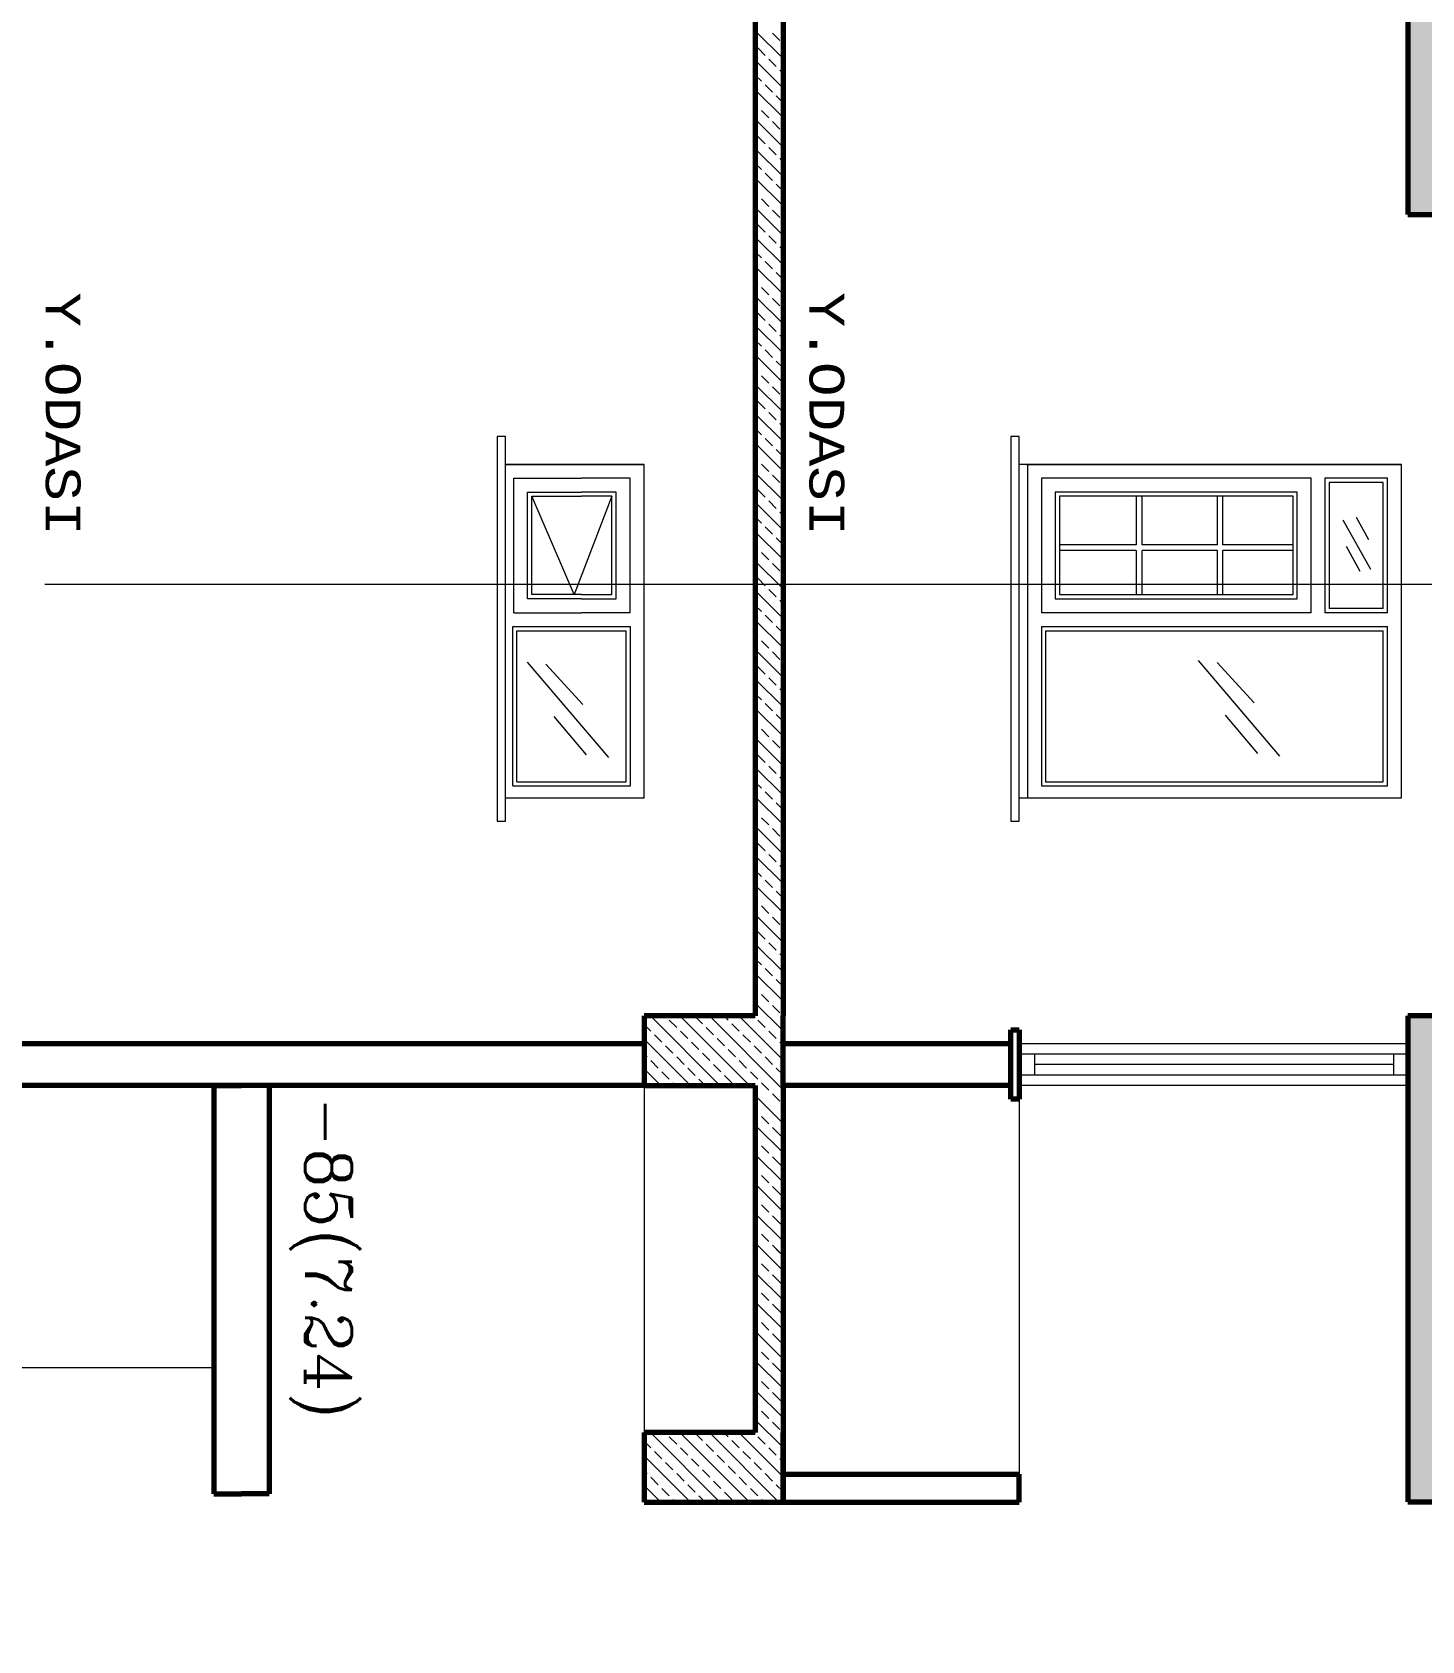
# Model space of a CAD drawing. Header units: millimetres. Extents: x 35860 to 71103, y -11298 to -8385.
# Drawn here: x 39920.3 to 40045.4, y -10638.6 to -10493.8 of the extents above; entities that cross this region are included whole.
import ezdxf
from ezdxf.enums import TextEntityAlignment as Align

# ---------------------------------------------------------------- set-up
doc = ezdxf.new("R2010")
doc.units = ezdxf.units.MM
doc.header["$MEASUREMENT"] = 0
doc.layers.get('0').update_dxf_attribs({"lineweight": 15})
for name, color, linetype, lineweight in [('02', 2, 'Continuous', 20), ('03_Yazı', 1, 'Continuous', 30), ('07', 3, 'Continuous', 70), ('Aks&Tefriş', 5, 'Continuous', 20)]:
    doc.layers.add(name, color=color, linetype=linetype, lineweight=lineweight)
doc.styles.add('C', font='')
doc.styles.add('ROMANC', font='romanc', dxfattribs={"height": 0.11})
doc.styles.get('C').set_extended_font_data('Courier New Tur')

msp = doc.modelspace()

# ---------------------------------------------------------------- hatches: boundary and pattern name
h = msp.add_hatch()
h.set_pattern_fill('ANSI33', color=256, scale=7.5, angle=-90, style=0)
h.set_pattern_definition([(315, (42620.0531, 3134.2987), (1.32582521, 1.32582521), []), (315, (42620.0531, 3132.9729), (1.32582521, 1.32582521), [0.9375, -0.46875])])
h.paths.add_polyline_path([(40260.42, -10482.66), (40260.42, -10619.8), (40250.42, -10619.8), (40250.42, -10626.05), (40262.92, -10626.05), (40272.92, -10626.05), (40272.92, -10638.55), (40275.42, -10638.55), (40275.42, -10626.05), (40275.42, -10621.05), (40262.92, -10621.05), (40262.92, -10482.66), (40262.92, -10476.41), (40262.92, -10455.16), (40262.92, -10448.91), (40262.92, -10410.4), (40260.42, -10410.4), (40260.42, -10448.91), (40250.42, -10448.91), (40250.42, -10455.16), (40260.42, -10455.16), (40260.42, -10476.41), (40250.42, -10476.41), (40250.42, -10482.66)])
h.paths.add_polyline_path([(40261.67, -10410.4), (40262.83, -10406.56), (40262.92, -10406.56), (40262.92, -10404.3), (40260.42, -10404.3), (40260.42, -10410.4)])
h.paths.add_polyline_path([(40184.17, -10410.4), (40184.17, -10404.3), (40181.67, -10404.3), (40181.67, -10410.4)])
h.paths.add_polyline_path([(40115.42, -10410.4), (40115.42, -10404.3), (40112.92, -10404.3), (40112.92, -10410.4)])
h.paths.add_polyline_path([(40046.67, -10410.4), (40046.67, -10404.3), (40044.17, -10404.3), (40044.17, -10410.4)])
h.paths.add_polyline_path([(40054.17, -10510.16), (40054.17, -10582.31), (40044.17, -10582.31), (40044.17, -10588.56), (40044.17, -10619.8), (40044.17, -10626.05), (40056.67, -10626.05), (40056.67, -10619.8), (40046.67, -10619.8), (40046.67, -10588.56), (40056.67, -10588.56), (40056.67, -10507.66), (40046.67, -10507.66), (40046.67, -10482.66), (40056.67, -10482.66), (40056.67, -10476.41), (40046.67, -10476.41), (40046.67, -10455.16), (40056.67, -10455.16), (40056.67, -10448.91), (40046.67, -10448.91), (40046.67, -10410.4), (40044.17, -10410.4), (40044.17, -10476.41), (40044.17, -10482.66), (40044.17, -10510.16)])
h.paths.add_polyline_path([(40046.67, -10404.3), (40046.67, -10391.41), (40056.67, -10391.41), (40056.67, -10385.16), (40046.67, -10385.16), (40046.67, -10363.91), (40056.67, -10363.91), (40056.67, -10357.66), (40046.67, -10357.66), (40046.67, -10332.66), (40056.67, -10332.66), (40056.67, -10270.16), (40056.67, -10263.91), (40046.67, -10263.91), (40046.67, -10232.76), (40054.17, -10232.76), (40056.67, -10232.76), (40056.67, -10226.51), (40044.17, -10226.51), (40044.17, -10232.76), (40044.17, -10263.91), (40044.17, -10270.16), (40054.17, -10270.16), (40054.17, -10330.16), (40044.17, -10330.16), (40044.17, -10357.66), (40044.17, -10363.91), (40044.17, -10385.16), (40044.17, -10391.41), (40044.17, -10404.3)])
h.paths.add_polyline_path([(40125.42, -10391.41), (40125.42, -10385.16), (40115.42, -10385.16), (40115.42, -10363.91), (40125.42, -10363.91), (40125.42, -10357.66), (40115.42, -10357.66), (40115.42, -10332.66), (40125.42, -10332.66), (40125.42, -10270.16), (40125.42, -10226.51), (40112.92, -10226.51), (40112.92, -10232.76), (40122.92, -10232.76), (40122.92, -10330.16), (40112.92, -10330.16), (40112.92, -10357.66), (40112.92, -10363.91), (40112.92, -10385.16), (40112.92, -10391.41), (40112.92, -10404.3), (40115.42, -10404.3), (40115.42, -10391.41)])
h.paths.add_polyline_path([(40125.42, -10455.16), (40125.42, -10448.91), (40115.42, -10448.91), (40115.42, -10410.4), (40112.92, -10410.4), (40112.92, -10476.41), (40112.92, -10482.66), (40112.92, -10510.16), (40122.92, -10510.16), (40122.92, -10619.8), (40112.92, -10619.8), (40112.92, -10626.05), (40125.42, -10626.05), (40125.42, -10507.66), (40115.42, -10507.66), (40115.42, -10482.66), (40125.42, -10482.66), (40125.42, -10476.41), (40115.42, -10476.41), (40115.42, -10455.16)])
h.paths.add_polyline_path([(40194.17, -10455.16), (40194.17, -10448.91), (40184.17, -10448.91), (40184.17, -10410.4), (40181.67, -10410.4), (40181.67, -10476.41), (40181.67, -10482.66), (40181.67, -10510.16), (40191.67, -10510.16), (40191.67, -10619.8), (40181.67, -10619.8), (40181.67, -10626.05), (40194.17, -10626.05), (40194.17, -10507.66), (40184.17, -10507.66), (40184.17, -10482.66), (40194.17, -10482.66), (40194.17, -10476.41), (40184.17, -10476.41), (40184.17, -10455.16)])
h.paths.add_polyline_path([(40194.17, -10391.41), (40194.17, -10385.16), (40184.17, -10385.16), (40184.17, -10363.91), (40194.17, -10363.91), (40194.17, -10357.66), (40184.17, -10357.66), (40184.17, -10332.66), (40194.17, -10332.66), (40194.17, -10270.16), (40194.17, -10226.51), (40181.67, -10226.51), (40181.67, -10232.76), (40191.67, -10232.76), (40191.67, -10330.16), (40181.67, -10330.16), (40181.67, -10357.66), (40181.67, -10363.91), (40181.67, -10385.16), (40181.67, -10391.41), (40181.67, -10404.3), (40184.17, -10404.3), (40184.17, -10391.41)])

# ---------------------------------------------------------------- linework, layer by layer
for p, q in [((39985.42, -10493.64), (39987.92, -10496.14)), ((39986.96, -10493.86), (39987.63, -10494.52)), ((39985.64, -10495.18), (39986.3, -10495.85)), ((39985.42, -10496.29), (39987.92, -10498.79)), ((39986.63, -10496.18), (39987.3, -10496.84)), ((39987.63, -10497.17), (39987.92, -10497.47)), ((39985.42, -10497.62), (39985.97, -10498.17)), ((39986.3, -10498.5), (39986.96, -10499.16)), ((39985.42, -10498.94), (39987.92, -10501.44)), ((39985.42, -10500.27), (39985.64, -10500.49)), ((39987.3, -10499.49), (39987.92, -10500.12)), ((39985.42, -10501.6), (39987.92, -10504.1)), ((39985.97, -10500.82), (39986.63, -10501.48)), ((39986.96, -10501.81), (39987.63, -10502.48)), ((39985.64, -10503.14), (39986.3, -10503.8)), ((39985.42, -10504.25), (39987.92, -10506.75)), ((39986.63, -10504.13), (39987.3, -10504.8)), ((39985.42, -10505.57), (39985.97, -10506.12)), ((39987.63, -10505.13), (39987.92, -10505.42)), ((39985.42, -10506.9), (39987.92, -10509.4)), ((39986.3, -10506.45), (39986.96, -10507.12)), ((39987.3, -10507.45), (39987.92, -10508.07)), ((39985.42, -10508.23), (39985.64, -10508.44)), ((39985.97, -10508.77), (39986.63, -10509.44)), ((39985.42, -10509.55), (39987.92, -10512.05)), ((39986.96, -10509.77), (39987.63, -10510.43)), ((39985.64, -10511.09), (39986.3, -10511.76)), ((39985.42, -10512.2), (39987.92, -10514.7)), ((39986.63, -10512.09), (39987.3, -10512.75)), ((39987.63, -10513.08), (39987.92, -10513.38)), ((39985.42, -10513.53), (39985.97, -10514.08)), ((39985.42, -10514.85), (39987.92, -10517.35)), ((39986.3, -10514.41), (39986.96, -10515.07)), ((39985.42, -10516.18), (39985.64, -10516.4)), ((39987.3, -10515.4), (39987.92, -10516.03)), ((39985.42, -10517.51), (39987.92, -10520.01)), ((39985.97, -10516.73), (39986.63, -10517.39)), ((39986.96, -10517.72), (39987.63, -10518.39)), ((39985.64, -10519.05), (39986.3, -10519.71)), ((39985.42, -10520.16), (39987.92, -10522.66)), ((39986.63, -10520.04), (39987.3, -10520.71)), ((39985.42, -10521.48), (39985.97, -10522.03)), ((39987.63, -10521.04), (39987.92, -10521.33)), ((39985.42, -10522.81), (39987.92, -10525.31)), ((39986.3, -10522.36), (39986.96, -10523.03)), ((39987.3, -10523.36), (39987.92, -10523.98)), ((39985.42, -10524.14), (39985.64, -10524.35)), ((39985.97, -10524.68), (39986.63, -10525.35)), ((39985.42, -10525.46), (39987.92, -10527.96)), ((39986.96, -10525.68), (39987.63, -10526.34)), ((39985.64, -10527), (39986.3, -10527.67)), ((39985.42, -10528.11), (39987.92, -10530.61)), ((39986.63, -10528), (39987.3, -10528.66)), ((39987.63, -10528.99), (39987.92, -10529.29)), ((39985.42, -10529.44), (39985.97, -10529.99)), ((39985.42, -10530.76), (39987.92, -10533.26)), ((39986.3, -10530.32), (39986.96, -10530.98)), ((39985.42, -10532.09), (39985.64, -10532.31)), ((39987.3, -10531.31), (39987.92, -10531.94)), ((39985.42, -10533.42), (39987.92, -10535.92)), ((39985.97, -10532.64), (39986.63, -10533.3)), ((39986.96, -10533.63), (39987.63, -10534.3)), ((39985.64, -10534.96), (39986.3, -10535.62)), ((39985.42, -10536.07), (39987.92, -10538.57)), ((39986.63, -10535.95), (39987.3, -10536.62)), ((39985.42, -10537.39), (39985.97, -10537.94)), ((39987.63, -10536.95), (39987.92, -10537.24)), ((39985.42, -10538.72), (39987.92, -10541.22)), ((39986.3, -10538.27), (39986.96, -10538.94)), ((39987.3, -10539.27), (39987.92, -10539.89)), ((39985.42, -10540.05), (39985.64, -10540.26)), ((39985.97, -10540.59), (39986.63, -10541.26)), ((39985.42, -10541.37), (39987.92, -10543.87)), ((39986.96, -10541.59), (39987.63, -10542.25)), ((40244.68, -10543.46), (39921.47, -10543.46)), ((39985.64, -10542.91), (39986.3, -10543.58)), ((39985.42, -10544.02), (39987.92, -10546.52)), ((39986.63, -10543.91), (39987.3, -10544.57)), ((39987.63, -10544.9), (39987.92, -10545.2)), ((39985.42, -10545.35), (39985.97, -10545.9)), ((39985.42, -10546.67), (39987.92, -10549.17)), ((39986.3, -10546.23), (39986.96, -10546.89)), ((39985.42, -10548), (39985.64, -10548.22)), ((39987.3, -10547.22), (39987.92, -10547.85)), ((39985.42, -10549.33), (39987.92, -10551.83)), ((39985.97, -10548.55), (39986.63, -10549.21)), ((39986.96, -10549.54), (39987.63, -10550.21)), ((39985.64, -10550.87), (39986.3, -10551.53)), ((39985.42, -10551.98), (39987.92, -10554.48)), ((39986.63, -10551.86), (39987.3, -10552.53)), ((39985.42, -10553.3), (39985.97, -10553.85)), ((39987.63, -10552.86), (39987.92, -10553.15)), ((39985.42, -10554.63), (39987.92, -10557.13)), ((39986.3, -10554.18), (39986.96, -10554.85)), ((39987.3, -10555.18), (39987.92, -10555.8)), ((39985.42, -10555.96), (39985.64, -10556.17)), ((39985.97, -10556.5), (39986.63, -10557.17)), ((39985.42, -10557.28), (39987.92, -10559.78)), ((39986.96, -10557.5), (39987.63, -10558.16)), ((39985.64, -10558.82), (39986.3, -10559.49)), ((39985.42, -10559.93), (39987.92, -10562.43)), ((39986.63, -10559.82), (39987.3, -10560.48)), ((39987.63, -10560.81), (39987.92, -10561.11)), ((39985.42, -10561.26), (39985.97, -10561.81)), ((39985.42, -10562.58), (39987.92, -10565.08)), ((39986.3, -10562.14), (39986.96, -10562.8)), ((39985.42, -10563.91), (39985.64, -10564.13)), ((39987.3, -10563.13), (39987.92, -10563.76)), ((39985.42, -10565.24), (39987.92, -10567.74)), ((39985.97, -10564.46), (39986.63, -10565.12)), ((39986.96, -10565.45), (39987.63, -10566.12)), ((39985.64, -10566.78), (39986.3, -10567.44)), ((39985.42, -10567.89), (39987.92, -10570.39)), ((39986.63, -10567.77), (39987.3, -10568.44)), ((39985.42, -10569.21), (39985.97, -10569.76)), ((39987.63, -10568.77), (39987.92, -10569.06)), ((39985.42, -10570.54), (39987.92, -10573.04)), ((39986.3, -10570.09), (39986.96, -10570.76)), ((39987.3, -10571.09), (39987.92, -10571.71)), ((39985.42, -10571.87), (39985.64, -10572.08)), ((39985.97, -10572.41), (39986.63, -10573.08)), ((39985.42, -10573.19), (39987.92, -10575.69)), ((39986.96, -10573.41), (39987.63, -10574.07)), ((39985.64, -10574.73), (39986.3, -10575.4)), ((39985.42, -10575.84), (39987.92, -10578.34)), ((39986.63, -10575.73), (39987.3, -10576.39)), ((39987.63, -10576.72), (39987.92, -10577.02)), ((39985.42, -10577.17), (39985.97, -10577.72)), ((39985.42, -10578.49), (39987.92, -10580.99)), ((39986.3, -10578.05), (39986.96, -10578.71)), ((39985.42, -10579.82), (39985.64, -10580.04)), ((39987.3, -10579.04), (39987.92, -10579.67)), ((39985.42, -10581.15), (39987.92, -10583.65)), ((39985.97, -10580.37), (39986.63, -10581.03)), ((39986.96, -10581.36), (39987.63, -10582.03)), ((39975.98, -10582.31), (39982.23, -10588.56)), ((39977.31, -10582.31), (39977.35, -10582.36)), ((39977.68, -10582.69), (39978.35, -10583.35)), ((39978.64, -10582.31), (39984.89, -10588.56)), ((39980, -10582.36), (39980.67, -10583.02)), ((39981.29, -10582.31), (39987.92, -10588.95)), ((39982.61, -10582.31), (39982.99, -10582.69)), ((39983.94, -10582.31), (39987.92, -10586.3)), ((39985.26, -10582.31), (39985.31, -10582.36)), ((39985.64, -10582.69), (39986.3, -10583.35)), ((39975.42, -10583.08), (39976.03, -10583.68)), ((39976.36, -10584.01), (39977.02, -10584.68)), ((39978.68, -10583.68), (39979.34, -10584.35)), ((39981, -10583.35), (39981.66, -10584.01)), ((39981.99, -10584.35), (39982.66, -10585.01)), ((39983.32, -10583.02), (39983.98, -10583.68)), ((39984.31, -10584.01), (39984.98, -10584.68)), ((39986.63, -10583.68), (39987.3, -10584.35)), ((39975.42, -10584.4), (39979.58, -10588.56)), ((39975.42, -10585.73), (39975.69, -10586)), ((39977.35, -10585.01), (39978.01, -10585.67)), ((39979.67, -10584.68), (39980.34, -10585.34)), ((39980.67, -10585.67), (39981.33, -10586.33)), ((39982.99, -10585.34), (39983.65, -10586)), ((39985.31, -10585.01), (39985.97, -10585.67)), ((39987.63, -10584.68), (39987.92, -10584.97)), ((39975.42, -10587.06), (39976.93, -10588.56)), ((39976.03, -10586.33), (39976.69, -10587)), ((39978.35, -10586), (39979.01, -10586.67)), ((39979.34, -10587), (39980, -10587.66)), ((39981.66, -10586.67), (39982.32, -10587.33)), ((39983.98, -10586.33), (39984.64, -10587)), ((39986.3, -10586), (39986.96, -10586.67)), ((39987.3, -10587), (39987.92, -10587.62)), ((39977.02, -10587.33), (39977.68, -10587.99)), ((39978.01, -10588.32), (39978.26, -10588.56)), ((39980.34, -10587.99), (39980.91, -10588.56)), ((39982.66, -10587.66), (39983.32, -10588.32)), ((39984.98, -10587.33), (39985.64, -10587.99)), ((39985.97, -10588.32), (39986.21, -10588.56)), ((39985.97, -10588.32), (39986.63, -10588.99)), ((39985.42, -10589.48), (39987.92, -10591.98)), ((39985.42, -10589.48), (39987.92, -10591.98)), ((39986.96, -10589.32), (39987.63, -10589.98)), ((39985.97, -10591.35), (39986.63, -10592.02)), ((39985.42, -10592.13), (39987.92, -10594.63)), ((39985.42, -10592.13), (39987.92, -10594.63)), ((39986.96, -10592.35), (39987.63, -10593.01)), ((39987.3, -10592.68), (39987.92, -10593.3)), ((39985.97, -10594), (39986.63, -10594.67)), ((39985.42, -10594.78), (39987.92, -10597.28)), ((39985.42, -10594.78), (39987.92, -10597.28)), ((39986.96, -10595), (39987.63, -10595.66)), ((39987.3, -10595.33), (39987.92, -10595.96)), ((39985.97, -10596.66), (39986.63, -10597.32)), ((39985.42, -10597.43), (39987.92, -10599.93)), ((39985.42, -10597.43), (39987.92, -10599.93)), ((39986.96, -10597.65), (39987.63, -10598.31)), ((39987.3, -10597.98), (39987.92, -10598.61)), ((39985.42, -10600.08), (39987.92, -10602.58)), ((39985.42, -10600.08), (39987.92, -10602.58)), ((39985.97, -10599.31), (39986.63, -10599.97)), ((39986.96, -10600.3), (39987.63, -10600.96)), ((39987.3, -10600.63), (39987.92, -10601.26)), ((39985.42, -10602.74), (39987.92, -10605.24)), ((39985.42, -10602.74), (39987.92, -10605.24)), ((39985.97, -10601.96), (39986.63, -10602.62)), ((39986.96, -10602.95), (39987.63, -10603.62)), ((39985.97, -10604.61), (39986.63, -10605.27)), ((39987.3, -10603.28), (39987.92, -10603.91)), ((39985.42, -10605.39), (39987.92, -10607.89)), ((39985.42, -10605.39), (39987.92, -10607.89)), ((39986.96, -10605.6), (39987.63, -10606.27)), ((39987.3, -10605.94), (39987.92, -10606.56)), ((39985.97, -10607.26), (39986.63, -10607.93)), ((39985.42, -10608.04), (39987.92, -10610.54)), ((39985.42, -10608.04), (39987.92, -10610.54)), ((39986.96, -10608.26), (39987.63, -10608.92)), ((39987.3, -10608.59), (39987.92, -10609.21)), ((39985.97, -10609.91), (39986.63, -10610.58)), ((39985.42, -10610.69), (39987.92, -10613.19)), ((39985.42, -10610.69), (39987.92, -10613.19)), ((39986.96, -10610.91), (39987.63, -10611.57)), ((39987.3, -10611.24), (39987.92, -10611.87)), ((39985.97, -10612.57), (39986.63, -10613.23)), ((39985.42, -10613.34), (39987.92, -10615.84)), ((39985.42, -10613.34), (39987.92, -10615.84)), ((39986.96, -10613.56), (39987.63, -10614.22)), ((39987.3, -10613.89), (39987.92, -10614.52)), ((39985.42, -10615.99), (39987.92, -10618.49)), ((39985.42, -10615.99), (39987.92, -10618.49)), ((39985.97, -10615.22), (39986.63, -10615.88)), ((39985.42, -10617.32), (39985.64, -10617.54)), ((39986.96, -10616.21), (39987.63, -10616.87)), ((39987.3, -10616.54), (39987.92, -10617.17)), ((39985.42, -10618.65), (39987.92, -10621.15)), ((39985.97, -10617.87), (39986.63, -10618.53)), ((39986.96, -10618.86), (39987.63, -10619.53)), ((39975.98, -10619.81), (39982.23, -10626.06)), ((39977.31, -10619.81), (39977.35, -10619.86)), ((39977.68, -10620.19), (39978.35, -10620.85)), ((39978.64, -10619.81), (39984.89, -10626.06)), ((39980, -10619.86), (39980.67, -10620.52)), ((39981.29, -10619.81), (39987.54, -10626.06)), ((39982.61, -10619.81), (39982.99, -10620.19)), ((39983.32, -10620.52), (39983.98, -10621.18)), ((39983.94, -10619.81), (39987.92, -10623.8)), ((39985.26, -10619.81), (39985.31, -10619.86)), ((39985.64, -10620.19), (39986.3, -10620.85)), ((39975.42, -10620.58), (39976.03, -10621.18)), ((39975.42, -10621.9), (39979.58, -10626.06)), ((39976.36, -10621.51), (39977.02, -10622.18)), ((39978.68, -10621.18), (39979.34, -10621.85)), ((39981, -10620.85), (39981.66, -10621.51)), ((39981.99, -10621.85), (39982.66, -10622.51)), ((39984.31, -10621.51), (39984.98, -10622.18)), ((39986.63, -10621.18), (39987.3, -10621.85)), ((39975.42, -10623.23), (39975.69, -10623.5)), ((39977.35, -10622.51), (39978.01, -10623.17)), ((39979.67, -10622.18), (39980.34, -10622.84)), ((39980.67, -10623.17), (39981.33, -10623.83)), ((39982.99, -10622.84), (39983.65, -10623.5)), ((39985.31, -10622.51), (39985.97, -10623.17)), ((39987.63, -10622.18), (39987.92, -10622.47)), ((39975.42, -10624.56), (39976.93, -10626.06)), ((39976.03, -10623.83), (39976.69, -10624.5)), ((39977.02, -10624.83), (39977.68, -10625.49)), ((39978.35, -10623.5), (39979.01, -10624.17)), ((39979.34, -10624.5), (39980, -10625.16)), ((39981.66, -10624.17), (39982.32, -10624.83)), ((39983.98, -10623.83), (39984.64, -10624.5)), ((39984.98, -10624.83), (39985.64, -10625.49)), ((39986.3, -10623.5), (39986.96, -10624.17)), ((39987.3, -10624.5), (39987.92, -10625.12)), ((39978.01, -10625.82), (39978.26, -10626.06)), ((39980.34, -10625.49), (39980.91, -10626.06)), ((39982.66, -10625.16), (39983.32, -10625.82)), ((39985.97, -10625.82), (39986.21, -10626.06))]:
    msp.add_line(p, q)
at = {"layer": '02'}
for p, q in [((39962.92, -10530.16), (39962.17, -10530.16)), ((39962.17, -10530.16), (39962.17, -10559.78)), ((39962.92, -10530.16), (39962.17, -10530.16)), ((39962.17, -10530.16), (39962.17, -10559.78)), ((39962.92, -10530.16), (39962.17, -10530.16)), ((39962.17, -10530.16), (39962.17, -10564.78)), ((39962.92, -10559.78), (39962.92, -10530.16)), ((39962.92, -10559.78), (39962.92, -10530.16)), ((39962.92, -10564.78), (39962.92, -10530.16)), ((40009.17, -10530.16), (40008.42, -10530.16)), ((40008.42, -10530.16), (40008.42, -10559.78)), ((40009.17, -10530.16), (40008.42, -10530.16)), ((40008.42, -10530.16), (40008.42, -10559.78)), ((40009.17, -10530.16), (40008.42, -10530.16)), ((40008.42, -10530.16), (40008.42, -10564.78)), ((40009.17, -10559.78), (40009.17, -10530.16)), ((40009.17, -10559.78), (40009.17, -10530.16)), ((40009.17, -10564.78), (40009.17, -10530.16)), ((39975.42, -10532.66), (39962.92, -10532.66)), ((39975.42, -10532.66), (39962.92, -10532.66)), ((39975.42, -10532.66), (39962.92, -10532.66)), ((39975.42, -10532.66), (39962.92, -10532.66)), ((39975.42, -10532.66), (39962.92, -10532.66)), ((39975.42, -10532.66), (39962.92, -10532.66)), ((39962.92, -10532.66), (39975.42, -10532.66)), ((39962.92, -10532.66), (39975.42, -10532.66)), ((39962.92, -10532.66), (39975.42, -10532.66)), ((39975.42, -10557.66), (39975.42, -10532.66)), ((39975.42, -10557.66), (39975.42, -10532.66)), ((39975.42, -10562.66), (39975.42, -10532.66)), ((39975.42, -10562.66), (39975.42, -10532.66)), ((40043.58, -10532.66), (40009.17, -10532.66)), ((40009.83, -10532.66), (40009.17, -10532.66)), ((40043.58, -10532.66), (40009.17, -10532.66)), ((40009.83, -10532.66), (40009.17, -10532.66)), ((40043.58, -10532.66), (40009.17, -10532.66)), ((40009.83, -10532.66), (40009.17, -10532.66)), ((40009.83, -10532.66), (40043.58, -10532.66)), ((40009.83, -10532.66), (40009.83, -10532.66)), ((40009.83, -10532.66), (40043.58, -10532.66)), ((40009.83, -10532.66), (40009.83, -10532.66)), ((40009.83, -10532.66), (40043.58, -10532.66)), ((40009.83, -10532.66), (40009.83, -10532.66)), ((40009.92, -10532.66), (40009.92, -10557.66)), ((40009.92, -10532.66), (40009.92, -10557.66)), ((40009.92, -10532.66), (40009.92, -10562.66)), ((40043.58, -10532.66), (40010.45, -10532.66)), ((40043.58, -10532.66), (40010.45, -10532.66)), ((40043.58, -10532.66), (40010.45, -10532.66)), ((40043.58, -10557.66), (40043.58, -10532.66)), ((40043.58, -10557.66), (40043.58, -10532.66)), ((40043.58, -10562.66), (40043.58, -10532.66)), ((39963.67, -10546.01), (39963.67, -10533.91)), ((39963.67, -10546.01), (39963.67, -10533.91)), ((39963.67, -10533.91), (39969.76, -10533.91)), ((39963.67, -10546.01), (39963.67, -10533.91)), ((39965.39, -10533.91), (39969.76, -10533.91)), ((39965.39, -10533.91), (39969.76, -10533.91)), ((39974.14, -10533.91), (39969.76, -10533.91)), ((39974.14, -10533.91), (39969.76, -10533.91)), ((39974.14, -10533.91), (39969.76, -10533.91)), ((39974.14, -10546.01), (39974.14, -10533.91)), ((39974.14, -10546.01), (39974.14, -10533.91)), ((39974.14, -10546.01), (39974.14, -10533.91)), ((40035.45, -10533.91), (40011.17, -10533.91)), ((40011.17, -10533.91), (40011.17, -10546.01)), ((40035.45, -10533.91), (40011.17, -10533.91)), ((40011.17, -10533.91), (40011.17, -10546.01)), ((40035.45, -10533.91), (40011.17, -10533.91)), ((40011.17, -10533.91), (40011.17, -10546.01)), ((40035.45, -10546.01), (40035.45, -10533.91)), ((40035.45, -10546.01), (40035.45, -10533.91)), ((40035.45, -10546.01), (40035.45, -10533.91)), ((40042.33, -10533.91), (40036.7, -10533.91)), ((40036.7, -10533.91), (40036.7, -10546.01)), ((40042.33, -10533.91), (40036.7, -10533.91)), ((40036.7, -10533.91), (40036.7, -10546.01)), ((40042.33, -10533.91), (40036.7, -10533.91)), ((40036.7, -10533.91), (40036.7, -10546.01)), ((40041.95, -10534.28), (40037.08, -10534.28)), ((40037.08, -10534.28), (40037.08, -10545.63)), ((40041.95, -10534.28), (40037.08, -10534.28)), ((40037.08, -10534.28), (40037.08, -10545.63)), ((40041.95, -10534.28), (40037.08, -10534.28)), ((40037.08, -10534.28), (40037.08, -10545.63)), ((40041.95, -10545.63), (40041.95, -10534.28)), ((40041.95, -10545.63), (40041.95, -10534.28)), ((40041.95, -10545.63), (40041.95, -10534.28)), ((40042.33, -10546.01), (40042.33, -10533.91)), ((40042.33, -10546.01), (40042.33, -10533.91)), ((40042.33, -10546.01), (40042.33, -10533.91)), ((39964.92, -10544.76), (39964.92, -10535.16)), ((39964.92, -10544.76), (39964.92, -10535.16)), ((39964.92, -10535.16), (39969.76, -10535.16)), ((39964.92, -10544.76), (39964.92, -10535.16)), ((39965.29, -10544.38), (39965.29, -10535.53)), ((39965.29, -10544.38), (39965.29, -10535.53)), ((39965.29, -10535.53), (39969.76, -10535.53)), ((39965.29, -10544.38), (39965.29, -10535.53)), ((39969.11, -10544.38), (39965.29, -10535.53)), ((39966.64, -10535.16), (39969.76, -10535.16)), ((39966.64, -10535.16), (39969.76, -10535.16)), ((39967.01, -10535.53), (39969.76, -10535.53)), ((39967.01, -10535.53), (39969.76, -10535.53)), ((39972.51, -10535.53), (39969.11, -10544.38)), ((39972.89, -10535.16), (39969.76, -10535.16)), ((39972.89, -10535.16), (39969.76, -10535.16)), ((39972.89, -10535.16), (39969.76, -10535.16)), ((39972.51, -10535.53), (39969.76, -10535.53)), ((39972.51, -10535.53), (39969.76, -10535.53)), ((39972.51, -10535.53), (39969.76, -10535.53)), ((39972.51, -10544.38), (39972.51, -10535.53)), ((39972.51, -10544.38), (39972.51, -10535.53)), ((39972.51, -10544.38), (39972.51, -10535.53)), ((39972.89, -10544.76), (39972.89, -10535.16)), ((39972.89, -10544.76), (39972.89, -10535.16)), ((39972.89, -10544.76), (39972.89, -10535.16)), ((40034.2, -10535.16), (40012.42, -10535.16)), ((40012.42, -10535.16), (40012.42, -10544.76)), ((40034.2, -10535.16), (40012.42, -10535.16)), ((40012.42, -10535.16), (40012.42, -10544.76)), ((40034.2, -10535.16), (40012.42, -10535.16)), ((40012.42, -10535.16), (40012.42, -10544.76)), ((40033.83, -10535.53), (40012.8, -10535.53)), ((40012.8, -10535.53), (40012.8, -10544.38)), ((40033.83, -10535.53), (40012.8, -10535.53)), ((40012.8, -10535.53), (40012.8, -10544.38)), ((40033.83, -10535.53), (40012.8, -10535.53)), ((40012.8, -10535.53), (40012.8, -10544.38)), ((40019.71, -10535.53), (40019.71, -10539.9)), ((40019.71, -10535.53), (40019.71, -10539.9)), ((40019.71, -10535.53), (40019.71, -10539.9)), ((40020.25, -10539.9), (40020.25, -10535.51)), ((40020.25, -10539.9), (40020.25, -10535.51)), ((40020.25, -10539.9), (40020.25, -10535.51)), ((40027.02, -10539.9), (40027.02, -10535.53)), ((40027.02, -10539.9), (40027.02, -10535.53)), ((40027.02, -10539.9), (40027.02, -10535.53)), ((40027.52, -10539.9), (40027.52, -10535.53)), ((40027.52, -10539.9), (40027.52, -10535.53)), ((40027.52, -10539.9), (40027.52, -10535.53)), ((40033.83, -10544.38), (40033.83, -10535.53)), ((40033.83, -10544.38), (40033.83, -10535.53)), ((40033.83, -10544.38), (40033.83, -10535.53)), ((40034.2, -10544.76), (40034.2, -10535.16)), ((40034.2, -10544.76), (40034.2, -10535.16)), ((40034.2, -10544.76), (40034.2, -10535.16)), ((40038.31, -10537.66), (40040.79, -10542.08)), ((40039.52, -10537.42), (40040.61, -10539.42)), ((40019.71, -10539.9), (40012.8, -10539.9)), ((40019.71, -10539.9), (40012.8, -10539.9)), ((40019.71, -10539.9), (40012.8, -10539.9)), ((40019.71, -10540.4), (40012.8, -10540.4)), ((40019.71, -10540.4), (40012.8, -10540.4)), ((40019.71, -10540.4), (40012.8, -10540.4)), ((40019.71, -10540.4), (40019.71, -10544.38)), ((40019.71, -10540.4), (40019.71, -10544.38)), ((40019.71, -10540.4), (40019.71, -10544.38)), ((40027.02, -10539.9), (40020.25, -10539.9)), ((40027.02, -10539.9), (40020.25, -10539.9)), ((40027.02, -10539.9), (40020.25, -10539.9)), ((40020.25, -10544.38), (40020.25, -10540.4)), ((40027.02, -10540.4), (40020.25, -10540.4)), ((40020.25, -10544.38), (40020.25, -10540.4)), ((40027.02, -10540.4), (40020.25, -10540.4)), ((40020.25, -10544.38), (40020.25, -10540.4)), ((40027.02, -10540.4), (40020.25, -10540.4)), ((40027.02, -10544.38), (40027.02, -10540.4)), ((40027.02, -10544.38), (40027.02, -10540.4)), ((40027.02, -10544.38), (40027.02, -10540.4)), ((40033.83, -10539.9), (40027.52, -10539.9)), ((40033.83, -10539.9), (40027.52, -10539.9)), ((40033.83, -10539.9), (40027.52, -10539.9)), ((40033.83, -10540.4), (40027.52, -10540.4)), ((40027.52, -10544.38), (40027.52, -10540.4)), ((40033.83, -10540.4), (40027.52, -10540.4)), ((40027.52, -10544.38), (40027.52, -10540.4)), ((40033.83, -10540.4), (40027.52, -10540.4)), ((40027.52, -10544.38), (40027.52, -10540.4)), ((40038.61, -10540.03), (40039.83, -10542.27)), ((39969.76, -10544.76), (39964.92, -10544.76)), ((39969.76, -10544.38), (39965.29, -10544.38)), ((39969.76, -10544.76), (39966.64, -10544.76)), ((39969.76, -10544.76), (39966.64, -10544.76)), ((39969.76, -10544.38), (39967.01, -10544.38)), ((39969.76, -10544.38), (39967.01, -10544.38)), ((39969.76, -10544.38), (39972.51, -10544.38)), ((39969.76, -10544.38), (39972.51, -10544.38)), ((39969.76, -10544.38), (39972.51, -10544.38)), ((39969.76, -10544.76), (39972.89, -10544.76)), ((39969.76, -10544.76), (39972.89, -10544.76)), ((39969.76, -10544.76), (39972.89, -10544.76)), ((40012.42, -10544.76), (40034.2, -10544.76)), ((40012.42, -10544.76), (40034.2, -10544.76)), ((40012.42, -10544.76), (40034.2, -10544.76)), ((40012.8, -10544.38), (40033.83, -10544.38)), ((40012.8, -10544.38), (40033.83, -10544.38)), ((40012.8, -10544.38), (40033.83, -10544.38)), ((39963.67, -10546.01), (39969.76, -10546.01)), ((39965.39, -10546.01), (39969.76, -10546.01)), ((39965.39, -10546.01), (39969.76, -10546.01)), ((39974.14, -10546.01), (39969.76, -10546.01)), ((39974.14, -10546.01), (39969.76, -10546.01)), ((39974.14, -10546.01), (39969.76, -10546.01)), ((40035.45, -10546.01), (40011.17, -10546.01)), ((40035.45, -10546.01), (40011.17, -10546.01)), ((40035.45, -10546.01), (40011.17, -10546.01)), ((40042.33, -10546.01), (40036.7, -10546.01)), ((40042.33, -10546.01), (40036.7, -10546.01)), ((40042.33, -10546.01), (40036.7, -10546.01)), ((40041.95, -10545.63), (40037.08, -10545.63)), ((40041.95, -10545.63), (40037.08, -10545.63)), ((40041.95, -10545.63), (40037.08, -10545.63)), ((39963.58, -10547.26), (39974.17, -10547.26)), ((39963.58, -10561.59), (39963.58, -10547.26)), ((39963.58, -10557.23), (39963.58, -10547.63)), ((39963.58, -10557.23), (39963.58, -10547.63)), ((39963.96, -10547.63), (39973.8, -10547.63)), ((39963.96, -10561.22), (39963.96, -10547.63)), ((39963.96, -10556.86), (39963.96, -10548.01)), ((39963.96, -10556.86), (39963.96, -10548.01)), ((39973.8, -10561.22), (39973.8, -10547.63)), ((39974.17, -10561.59), (39974.17, -10547.26)), ((40011.17, -10547.26), (40035.45, -10547.26)), ((40011.17, -10547.26), (40011.17, -10556.59)), ((40011.17, -10547.26), (40035.45, -10547.26)), ((40011.17, -10547.26), (40011.17, -10556.59)), ((40011.17, -10547.26), (40035.45, -10547.26)), ((40011.17, -10547.26), (40011.17, -10561.59)), ((40011.55, -10547.63), (40035.08, -10547.63)), ((40011.55, -10547.63), (40011.55, -10556.22)), ((40011.55, -10547.63), (40035.08, -10547.63)), ((40011.55, -10547.63), (40011.55, -10556.22)), ((40011.55, -10547.63), (40035.08, -10547.63)), ((40011.55, -10547.63), (40011.55, -10561.22)), ((40029.7, -10547.26), (40042.33, -10547.26)), ((40029.7, -10547.26), (40042.33, -10547.26)), ((40029.7, -10547.26), (40042.33, -10547.26)), ((40030.95, -10547.63), (40041.95, -10547.63)), ((40030.95, -10547.63), (40041.95, -10547.63)), ((40030.95, -10547.63), (40041.95, -10547.63)), ((40041.95, -10556.22), (40041.95, -10547.63)), ((40041.95, -10556.22), (40041.95, -10547.63)), ((40041.95, -10561.22), (40041.95, -10547.63)), ((40042.33, -10556.59), (40042.33, -10547.26)), ((40042.33, -10556.59), (40042.33, -10547.26)), ((40042.33, -10561.59), (40042.33, -10547.26)), ((39964.87, -10550.45), (39972.2, -10559.05)), ((39966.57, -10550.64), (39969.9, -10554.27)), ((40025.3, -10550.32), (40032.62, -10558.92)), ((40026.99, -10550.5), (40030.32, -10554.13)), ((39967.29, -10555.36), (39970.2, -10558.81)), ((40027.72, -10555.22), (40030.62, -10558.68)), ((39963.58, -10561.59), (39974.17, -10561.59)), ((39963.96, -10561.22), (39973.8, -10561.22)), ((40011.17, -10561.59), (40032.33, -10561.59)), ((40011.17, -10561.59), (40032.33, -10561.59)), ((40011.17, -10561.59), (40032.33, -10561.59)), ((40011.55, -10561.22), (40031.95, -10561.22)), ((40011.55, -10561.22), (40031.95, -10561.22)), ((40011.55, -10561.22), (40031.95, -10561.22)), ((40029.08, -10561.59), (40042.33, -10561.59)), ((40029.08, -10561.59), (40042.33, -10561.59)), ((40029.08, -10561.59), (40042.33, -10561.59)), ((40030.33, -10561.22), (40041.95, -10561.22)), ((40030.33, -10561.22), (40041.95, -10561.22)), ((40030.33, -10561.22), (40041.95, -10561.22)), ((39962.92, -10562.66), (39975.42, -10562.66)), ((39962.92, -10562.66), (39975.42, -10562.66)), ((39962.92, -10562.66), (39975.42, -10562.66)), ((40009.17, -10562.66), (40043.58, -10562.66)), ((40009.17, -10562.66), (40043.58, -10562.66)), ((40009.92, -10562.66), (40043.58, -10562.66)), ((39962.17, -10564.78), (39962.92, -10564.78)), ((39962.17, -10564.78), (39962.92, -10564.78)), ((39962.17, -10564.78), (39962.92, -10564.78)), ((40008.42, -10564.78), (40009.17, -10564.78)), ((40008.42, -10564.78), (40009.17, -10564.78)), ((40008.42, -10564.78), (40009.17, -10564.78)), ((40044.17, -10584.81), (40009.17, -10584.81)), ((40044.17, -10585.75), (40009.17, -10585.75)), ((40010.56, -10585.75), (40010.56, -10587.63)), ((40042.86, -10585.75), (40042.86, -10587.63)), ((40042.86, -10586.69), (40010.56, -10586.69)), ((39975.42, -10588.56), (39975.42, -10619.81)), ((40044.17, -10587.63), (40009.17, -10587.63)), ((40044.17, -10588.56), (40009.17, -10588.56)), ((40009.17, -10588.56), (40009.17, -10623.56))]:
    msp.add_line(p, q, dxfattribs=at)
at = {"layer": '07'}
for p, q in [((39985.42, -10482.66), (39985.42, -10582.31)), ((39987.92, -10482.66), (39987.92, -10582.31)), ((40044.17, -10482.66), (40044.17, -10510.16)), ((40044.17, -10510.16), (40054.17, -10510.16)), ((39985.42, -10582.31), (39975.42, -10582.31)), ((39975.42, -10582.31), (39975.42, -10588.56)), ((39987.92, -10588.56), (39987.92, -10582.31)), ((40054.17, -10582.31), (40044.17, -10582.31)), ((40044.17, -10582.31), (40044.17, -10588.56)), ((40008.42, -10584.81), (40008.42, -10583.56)), ((40008.42, -10583.56), (40009.17, -10583.56)), ((40009.17, -10583.56), (40009.17, -10584.81)), ((39975.42, -10584.81), (39919.17, -10584.81)), ((40008.42, -10584.81), (39987.92, -10584.81)), ((40008.42, -10589.81), (40008.42, -10584.81)), ((40009.17, -10584.81), (40009.17, -10588.56)), ((39975.42, -10588.56), (39919.17, -10588.56)), ((39936.67, -10588.56), (39939.17, -10588.56)), ((39936.67, -10588.56), (39936.67, -10625.32)), ((39941.67, -10588.56), (39939.17, -10588.56)), ((39941.67, -10588.56), (39941.67, -10625.32)), ((39975.42, -10588.56), (39985.42, -10588.56)), ((39985.42, -10588.56), (39985.42, -10619.81)), ((40008.42, -10588.56), (39987.92, -10588.56)), ((39987.92, -10588.56), (39987.92, -10626.06)), ((40009.17, -10588.56), (40009.17, -10589.81)), ((40044.17, -10588.56), (40044.17, -10619.8)), ((40009.17, -10589.81), (40008.42, -10589.81)), ((39985.42, -10619.81), (39975.42, -10619.81)), ((39975.42, -10619.81), (39975.42, -10626.06)), ((39987.92, -10626.06), (39987.92, -10619.81)), ((40044.17, -10619.8), (40044.17, -10626.05)), ((39987.92, -10623.56), (40009.17, -10623.56)), ((40009.17, -10626.06), (40009.17, -10623.56)), ((39936.67, -10625.32), (39939.17, -10625.32)), ((39941.67, -10625.32), (39939.17, -10625.32)), ((39975.42, -10626.06), (39987.92, -10626.06)), ((39987.92, -10626.06), (40009.17, -10626.06)), ((40044.17, -10626.05), (40056.67, -10626.05))]:
    msp.add_line(p, q, dxfattribs=at)
at = {"layer": 'Aks&Tefriş'}
msp.add_line((39936.67, -10613.98), (39809.75, -10613.98), dxfattribs=at)

# ---------------------------------------------------------------- texts
at = {"layer": '03_Yazı', "style": 'ROMANC'}
msp.add_text('-85(7.24)', height=4.2, rotation=270, dxfattribs=at).set_placement((39944.91, -10589.5))
at = {"layer": '03_Yazı', "style": 'C'}
for p in [(39923.11, -10528.13), (39991.86, -10528.13)]:
    msp.add_attdef('Y.ODASI', text='A:10.00m2', height=3.125, rotation=270, dxfattribs=at).set_placement(p, align=Align.MIDDLE_CENTER)

doc.saveas('drawing.dxf')
